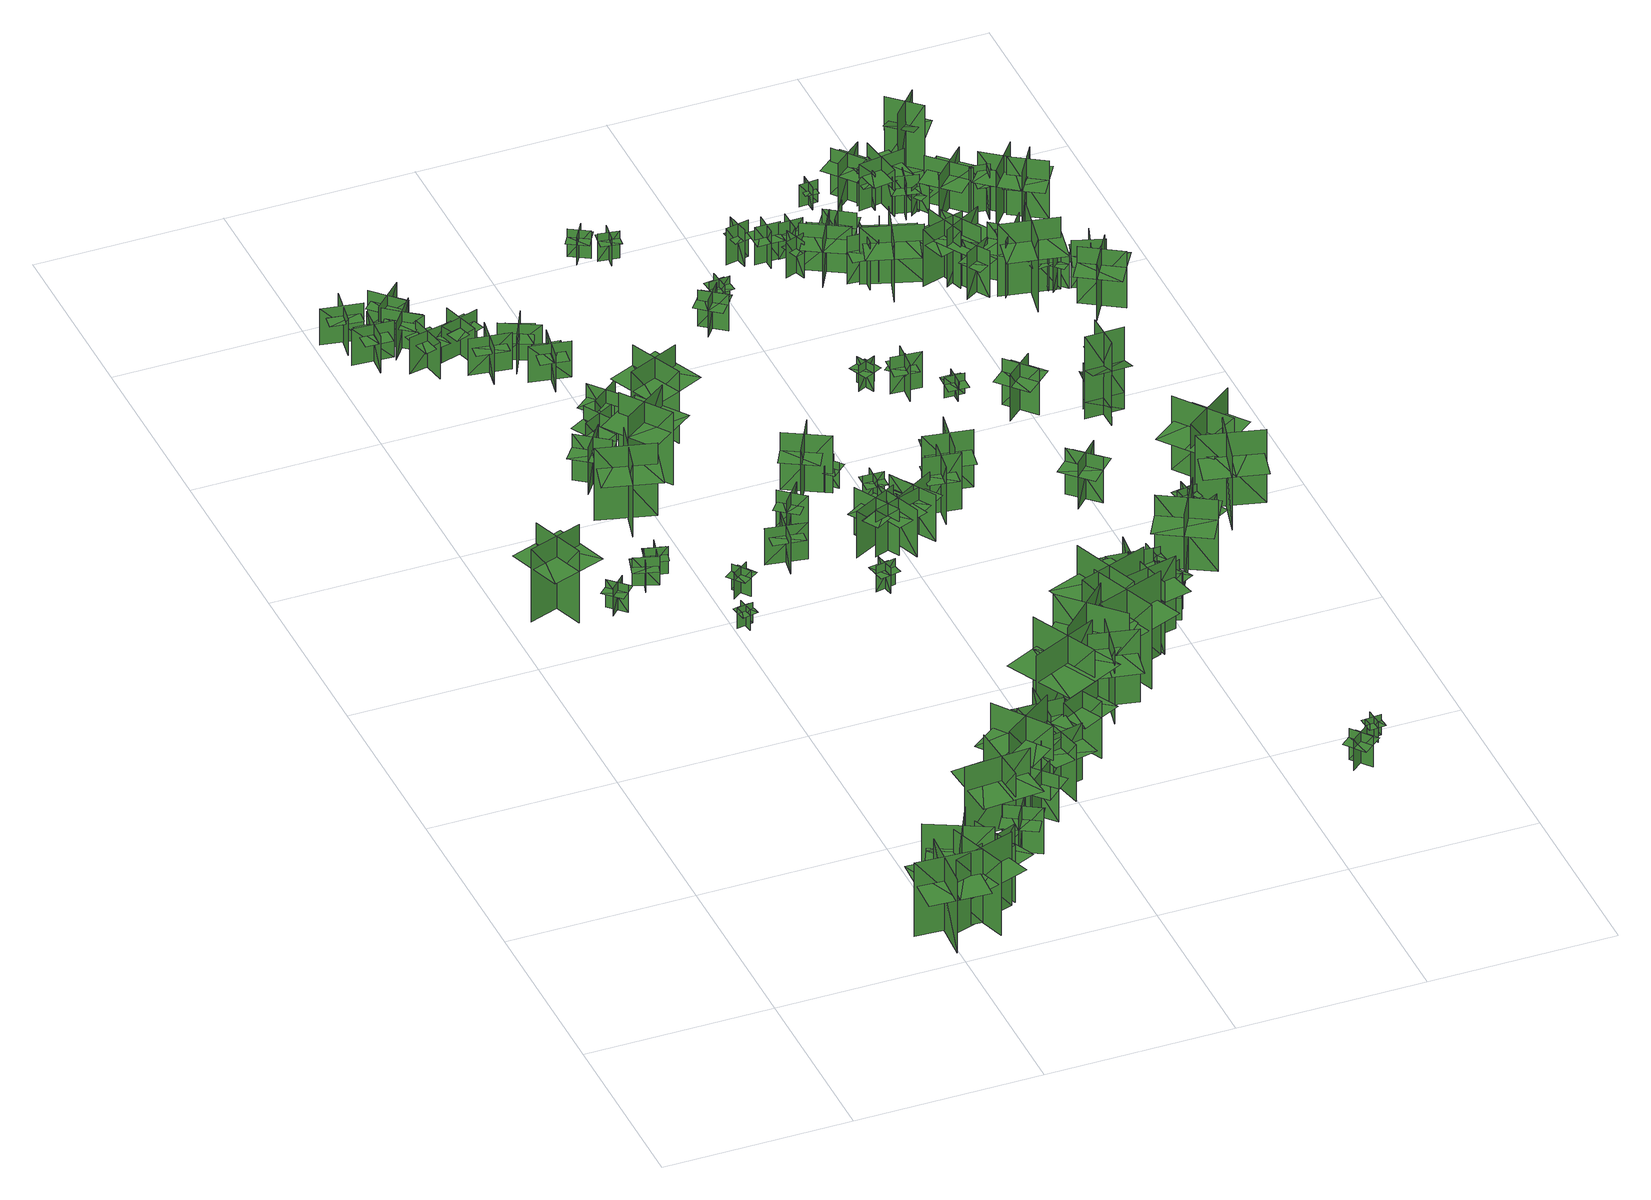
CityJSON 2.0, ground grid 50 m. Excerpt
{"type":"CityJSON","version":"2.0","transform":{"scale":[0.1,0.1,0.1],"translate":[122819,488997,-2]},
"CityObjects":{
"tree1":{"type":"SolitaryVegetationObject","geometry":[{"type":"MultiSurface","lod":"1","boundaries":[[[0,1,2]],[[0,2,3]],[[4,5,6]],[[4,6,7]],[[8,9,10]],[[8,10,11]],[[8,11,12]],[[8,12,13]]]}]},
"tree2":{"type":"SolitaryVegetationObject","geometry":[{"type":"MultiSurface","lod":"1","boundaries":[[[14,15,16]],[[14,16,17]],[[18,19,20]],[[18,20,21]],[[22,23,24]],[[22,24,25]],[[22,25,26]],[[22,26,27]]]}]},
"tree3":{"type":"SolitaryVegetationObject","geometry":[{"type":"MultiSurface","lod":"1","boundaries":[[[28,29,30]],[[28,30,31]],[[32,33,34]],[[32,34,35]],[[36,37,38]],[[36,38,39]],[[36,39,40]],[[36,40,41]]]}]},
"tree4":{"type":"SolitaryVegetationObject","geometry":[{"type":"MultiSurface","lod":"1","boundaries":[[[42,43,44]],[[42,44,45]],[[46,47,48]],[[46,48,49]],[[50,51,52]],[[50,52,53]],[[50,53,54]],[[50,54,55]]]}]},
"tree5":{"type":"SolitaryVegetationObject","geometry":[{"type":"MultiSurface","lod":"1","boundaries":[[[56,57,58]],[[56,58,59]],[[60,61,62]],[[60,62,63]],[[64,65,66]],[[64,66,67]],[[64,67,68]],[[64,68,69]]]}]},
"tree6":{"type":"SolitaryVegetationObject","geometry":[{"type":"MultiSurface","lod":"1","boundaries":[[[70,71,72]],[[70,72,73]],[[74,75,76]],[[74,76,77]],[[78,79,80]],[[78,80,81]],[[78,81,82]],[[78,82,83]]]}]},
"tree7":{"type":"SolitaryVegetationObject","geometry":[{"type":"MultiSurface","lod":"1","boundaries":[[[84,85,86]],[[84,86,87]],[[88,89,90]],[[88,90,91]],[[92,93,94]],[[92,94,95]],[[92,95,96]],[[92,96,97]]]}]},
"tree8":{"type":"SolitaryVegetationObject","geometry":[{"type":"MultiSurface","lod":"1","boundaries":[[[98,99,100]],[[98,100,101]],[[102,103,104]],[[102,104,105]],[[106,107,108]],[[106,108,109]],[[106,109,110]],[[106,110,111]]]}]},
"tree9":{"type":"SolitaryVegetationObject","geometry":[{"type":"MultiSurface","lod":"1","boundaries":[[[112,113,114]],[[112,114,115]],[[116,117,118]],[[116,118,119]],[[120,121,122]],[[120,122,123]],[[120,123,124]],[[120,124,125]]]}]},
"tree10":{"type":"SolitaryVegetationObject","geometry":[{"type":"MultiSurface","lod":"1","boundaries":[[[126,127,128]],[[126,128,129]],[[130,131,132]],[[130,132,133]],[[134,135,136]],[[134,136,137]],[[134,137,138]],[[134,138,139]]]}]},
"tree11":{"type":"SolitaryVegetationObject","geometry":[{"type":"MultiSurface","lod":"1","boundaries":[[[140,141,142]],[[140,142,143]],[[144,145,146]],[[144,146,147]],[[148,149,150]],[[148,150,151]],[[148,151,152]],[[148,152,153]]]}]},
"tree12":{"type":"SolitaryVegetationObject","geometry":[{"type":"MultiSurface","lod":"1","boundaries":[[[154,155,156]],[[154,156,157]],[[158,159,160]],[[158,160,161]],[[162,163,164]],[[162,164,165]],[[162,165,166]],[[162,166,167]]]}]},
"tree13":{"type":"SolitaryVegetationObject","geometry":[{"type":"MultiSurface","lod":"1","boundaries":[[[168,169,170]],[[168,170,171]],[[172,173,174]],[[172,174,175]],[[176,177,178]],[[176,178,179]],[[176,179,180]],[[176,180,181]]]}]},
"tree14":{"type":"SolitaryVegetationObject","geometry":[{"type":"MultiSurface","lod":"1","boundaries":[[[182,183,184]],[[182,184,185]],[[186,187,188]],[[186,188,189]],[[190,191,192]],[[190,192,193]],[[190,193,194]],[[190,194,195]]]}]},
"tree15":{"type":"SolitaryVegetationObject","geometry":[{"type":"MultiSurface","lod":"1","boundaries":[[[196,197,198]],[[196,198,199]],[[200,201,202]],[[200,202,203]],[[204,205,206]],[[204,206,207]],[[204,207,208]],[[204,208,209]]]}]},
"tree16":{"type":"SolitaryVegetationObject","geometry":[{"type":"MultiSurface","lod":"1","boundaries":[[[210,211,212]],[[210,212,213]],[[214,215,216]],[[214,216,217]],[[218,219,220]],[[218,220,221]],[[218,221,222]],[[218,222,223]]]}]},
"tree17":{"type":"SolitaryVegetationObject","geometry":[{"type":"MultiSurface","lod":"1","boundaries":[[[224,225,226]],[[224,226,227]],[[228,229,230]],[[228,230,231]],[[232,233,234]],[[232,234,235]],[[232,235,236]],[[232,236,237]]]}]},
"tree18":{"type":"SolitaryVegetationObject","geometry":[{"type":"MultiSurface","lod":"1","boundaries":[[[238,239,240]],[[238,240,241]],[[242,243,244]],[[242,244,245]],[[246,247,248]],[[246,248,249]],[[246,249,250]],[[246,250,251]]]}]},
"tree19":{"type":"SolitaryVegetationObject","geometry":[{"type":"MultiSurface","lod":"1","boundaries":[[[252,253,254]],[[252,254,255]],[[256,257,258]],[[256,258,259]],[[260,261,262]],[[260,262,263]],[[260,263,264]],[[260,264,265]]]}]},
"tree20":{"type":"SolitaryVegetationObject","geometry":[{"type":"MultiSurface","lod":"1","boundaries":[[[266,267,268]],[[266,268,269]],[[270,271,272]],[[270,272,273]],[[274,275,276]],[[274,276,277]],[[274,277,278]],[[274,278,279]]]}]},
"tree21":{"type":"SolitaryVegetationObject","geometry":[{"type":"MultiSurface","lod":"1","boundaries":[[[280,281,282]],[[280,282,283]],[[284,285,286]],[[284,286,287]],[[288,289,290]],[[288,290,291]],[[288,291,292]],[[288,292,293]]]}]},
"tree22":{"type":"SolitaryVegetationObject","geometry":[{"type":"MultiSurface","lod":"1","boundaries":[[[294,295,296]],[[294,296,297]],[[298,299,300]],[[298,300,301]],[[302,303,304]],[[302,304,305]],[[302,305,306]],[[302,306,307]]]}]},
"tree23":{"type":"SolitaryVegetationObject","geometry":[{"type":"MultiSurface","lod":"1","boundaries":[[[308,309,310]],[[308,310,311]],[[312,313,314]],[[312,314,315]],[[316,317,318]],[[316,318,319]],[[316,319,320]],[[316,320,321]]]}]},
"tree24":{"type":"SolitaryVegetationObject","geometry":[{"type":"MultiSurface","lod":"1","boundaries":[[[322,323,324]],[[322,324,325]],[[326,327,328]],[[326,328,329]],[[330,331,332]],[[330,332,333]],[[330,333,334]],[[330,334,335]]]}]},
"tree25":{"type":"SolitaryVegetationObject","geometry":[{"type":"MultiSurface","lod":"1","boundaries":[[[336,337,338]],[[336,338,339]],[[340,341,342]],[[340,342,343]],[[344,345,346]],[[344,346,347]],[[344,347,348]],[[344,348,349]]]}]},
"tree26":{"type":"SolitaryVegetationObject","geometry":[{"type":"MultiSurface","lod":"1","boundaries":[[[350,351,352]],[[350,352,353]],[[354,355,356]],[[354,356,357]],[[358,359,360]],[[358,360,361]],[[358,361,362]],[[358,362,363]]]}]},
"tree27":{"type":"SolitaryVegetationObject","geometry":[{"type":"MultiSurface","lod":"1","boundaries":[[[364,365,366]],[[364,366,367]],[[368,369,370]],[[368,370,371]],[[372,373,374]],[[372,374,375]],[[372,375,376]],[[372,376,377]]]}]},
"tree28":{"type":"SolitaryVegetationObject","geometry":[{"type":"MultiSurface","lod":"1","boundaries":[[[378,379,380]],[[378,380,381]],[[382,383,384]],[[382,384,385]],[[386,387,388]],[[386,388,389]],[[386,389,390]],[[386,390,391]]]}]},
"tree29":{"type":"SolitaryVegetationObject","geometry":[{"type":"MultiSurface","lod":"1","boundaries":[[[392,393,394]],[[392,394,395]],[[396,397,398]],[[396,398,399]],[[400,401,402]],[[400,402,403]],[[400,403,404]],[[400,404,405]]]}]},
"tree30":{"type":"SolitaryVegetationObject","geometry":[{"type":"MultiSurface","lod":"1","boundaries":[[[406,407,408]],[[406,408,409]],[[410,411,412]],[[410,412,413]],[[414,415,416]],[[414,416,417]],[[414,417,418]],[[414,418,419]]]}]},
"tree31":{"type":"SolitaryVegetationObject","geometry":[{"type":"MultiSurface","lod":"1","boundaries":[[[420,421,422]],[[420,422,423]],[[424,425,426]],[[424,426,427]],[[428,429,430]],[[428,430,431]],[[428,431,432]],[[428,432,433]]]}]},
"tree32":{"type":"SolitaryVegetationObject","geometry":[{"type":"MultiSurface","lod":"1","boundaries":[[[434,435,436]],[[434,436,437]],[[438,439,440]],[[438,440,441]],[[442,443,444]],[[442,444,445]],[[442,445,446]],[[442,446,447]]]}]},
"tree33":{"type":"SolitaryVegetationObject","geometry":[{"type":"MultiSurface","lod":"1","boundaries":[[[448,449,450]],[[448,450,451]],[[452,453,454]],[[452,454,455]],[[456,457,458]],[[456,458,459]],[[456,459,460]],[[456,460,461]]]}]},
"tree34":{"type":"SolitaryVegetationObject","geometry":[{"type":"MultiSurface","lod":"1","boundaries":[[[462,463,464]],[[462,464,465]],[[466,467,468]],[[466,468,469]],[[470,471,472]],[[470,472,473]],[[470,473,474]],[[470,474,475]]]}]},
"tree35":{"type":"SolitaryVegetationObject","geometry":[{"type":"MultiSurface","lod":"1","boundaries":[[[476,477,478]],[[476,478,479]],[[480,481,482]],[[480,482,483]],[[484,485,486]],[[484,486,487]],[[484,487,488]],[[484,488,489]]]}]},
"tree36":{"type":"SolitaryVegetationObject","geometry":[{"type":"MultiSurface","lod":"1","boundaries":[[[490,491,492]],[[490,492,493]],[[494,495,496]],[[494,496,497]],[[498,499,500]],[[498,500,501]],[[498,501,502]],[[498,502,503]]]}]},
"tree37":{"type":"SolitaryVegetationObject","geometry":[{"type":"MultiSurface","lod":"1","boundaries":[[[504,505,506]],[[504,506,507]],[[508,509,510]],[[508,510,511]],[[512,513,514]],[[512,514,515]],[[512,515,516]],[[512,516,517]]]}]},
"tree38":{"type":"SolitaryVegetationObject","geometry":[{"type":"MultiSurface","lod":"1","boundaries":[[[518,519,520]],[[518,520,521]],[[522,523,524]],[[522,524,525]],[[526,527,528]],[[526,528,529]],[[526,529,530]],[[526,530,531]]]}]},
"tree39":{"type":"SolitaryVegetationObject","geometry":[{"type":"MultiSurface","lod":"1","boundaries":[[[532,533,534]],[[532,534,535]],[[536,537,538]],[[536,538,539]],[[540,541,542]],[[540,542,543]],[[540,543,544]],[[540,544,545]]]}]},
"tree40":{"type":"SolitaryVegetationObject","geometry":[{"type":"MultiSurface","lod":"1","boundaries":[[[546,547,548]],[[546,548,549]],[[550,551,552]],[[550,552,553]],[[554,555,556]],[[554,556,557]],[[554,557,558]],[[554,558,559]]]}]},
"tree41":{"type":"SolitaryVegetationObject","geometry":[{"type":"MultiSurface","lod":"1","boundaries":[[[560,561,562]],[[560,562,563]],[[564,565,566]],[[564,566,567]],[[568,569,570]],[[568,570,571]],[[568,571,572]],[[568,572,573]]]}]},
"tree42":{"type":"SolitaryVegetationObject","geometry":[{"type":"MultiSurface","lod":"1","boundaries":[[[574,575,576]],[[574,576,577]],[[578,579,580]],[[578,580,581]],[[582,583,584]],[[582,584,585]],[[582,585,586]],[[582,586,587]]]}]},
"tree43":{"type":"SolitaryVegetationObject","geometry":[{"type":"MultiSurface","lod":"1","boundaries":[[[588,589,590]],[[588,590,591]],[[592,593,594]],[[592,594,595]],[[596,597,598]],[[596,598,599]],[[596,599,600]],[[596,600,601]]]}]},
"tree44":{"type":"SolitaryVegetationObject","geometry":[{"type":"MultiSurface","lod":"1","boundaries":[[[602,603,604]],[[602,604,605]],[[606,607,608]],[[606,608,609]],[[610,611,612]],[[610,612,613]],[[610,613,614]],[[610,614,615]]]}]},
"tree45":{"type":"SolitaryVegetationObject","geometry":[{"type":"MultiSurface","lod":"1","boundaries":[[[616,617,618]],[[616,618,619]],[[620,621,622]],[[620,622,623]],[[624,625,626]],[[624,626,627]],[[624,627,628]],[[624,628,629]]]}]},
"tree46":{"type":"SolitaryVegetationObject","geometry":[{"type":"MultiSurface","lod":"1","boundaries":[[[630,631,632]],[[630,632,633]],[[634,635,636]],[[634,636,637]],[[638,639,640]],[[638,640,641]],[[638,641,642]],[[638,642,643]]]}]},
"tree47":{"type":"SolitaryVegetationObject","geometry":[{"type":"MultiSurface","lod":"1","boundaries":[[[644,645,646]],[[644,646,647]],[[648,649,650]],[[648,650,651]],[[652,653,654]],[[652,654,655]],[[652,655,656]],[[652,656,657]]]}]},
"tree48":{"type":"SolitaryVegetationObject","geometry":[{"type":"MultiSurface","lod":"1","boundaries":[[[658,659,660]],[[658,660,661]],[[662,663,664]],[[662,664,665]],[[666,667,668]],[[666,668,669]],[[666,669,670]],[[666,670,671]]]}]},
"tree49":{"type":"SolitaryVegetationObject","geometry":[{"type":"MultiSurface","lod":"1","boundaries":[[[672,673,674]],[[672,674,675]],[[676,677,678]],[[676,678,679]],[[680,681,682]],[[680,682,683]],[[680,683,684]],[[680,684,685]]]}]},
"tree50":{"type":"SolitaryVegetationObject","geometry":[{"type":"MultiSurface","lod":"1","boundaries":[[[686,687,688]],[[686,688,689]],[[690,691,692]],[[690,692,693]],[[694,695,696]],[[694,696,697]],[[694,697,698]],[[694,698,699]]]}]},
"tree51":{"type":"SolitaryVegetationObject","geometry":[{"type":"MultiSurface","lod":"1","boundaries":[[[700,701,702]],[[700,702,703]],[[704,705,706]],[[704,706,707]],[[708,709,710]],[[708,710,711]],[[708,711,712]],[[708,712,713]]]}]},
"tree52":{"type":"SolitaryVegetationObject","geometry":[{"type":"MultiSurface","lod":"1","boundaries":[[[714,715,716]],[[714,716,717]],[[718,719,720]],[[718,720,721]],[[722,723,724]],[[722,724,725]],[[722,725,726]],[[722,726,727]]]}]},
"tree53":{"type":"SolitaryVegetationObject","geometry":[{"type":"MultiSurface","lod":"1","boundaries":[[[728,729,730]],[[728,730,731]],[[732,733,734]],[[732,734,735]],[[736,737,738]],[[736,738,739]],[[736,737,740]],[[736,740,741]]]}]},
"tree54":{"type":"SolitaryVegetationObject","geometry":[{"type":"MultiSurface","lod":"1","boundaries":[[[742,743,744]],[[742,744,745]],[[746,747,748]],[[746,748,749]],[[750,751,752]],[[750,752,753]],[[750,753,754]],[[750,754,755]]]}]},
"tree55":{"type":"SolitaryVegetationObject","geometry":[{"type":"MultiSurface","lod":"1","boundaries":[[[756,757,758]],[[756,758,759]],[[760,761,762]],[[760,762,763]],[[764,765,766]],[[764,766,767]],[[764,767,768]],[[764,768,769]]]}]},
"tree56":{"type":"SolitaryVegetationObject","geometry":[{"type":"MultiSurface","lod":"1","boundaries":[[[770,771,772]],[[770,772,773]],[[774,775,776]],[[774,776,777]],[[778,779,780]],[[778,780,781]],[[778,781,782]],[[778,782,783]]]}]},
"tree57":{"type":"SolitaryVegetationObject","geometry":[{"type":"MultiSurface","lod":"1","boundaries":[[[784,785,786]],[[784,786,787]],[[788,789,790]],[[788,790,791]],[[792,793,794]],[[792,794,795]],[[792,795,796]],[[792,796,797]]]}]},
"tree58":{"type":"SolitaryVegetationObject","geometry":[{"type":"MultiSurface","lod":"1","boundaries":[[[798,799,800]],[[798,800,801]],[[802,803,804]],[[802,804,805]],[[806,807,808]],[[806,808,809]],[[806,809,810]],[[806,810,811]]]}]},
"tree59":{"type":"SolitaryVegetationObject","geometry":[{"type":"MultiSurface","lod":"1","boundaries":[[[812,813,814]],[[812,814,815]],[[816,817,818]],[[816,818,819]],[[820,821,822]],[[820,822,823]],[[820,823,824]],[[820,824,825]]]}]},
"tree60":{"type":"SolitaryVegetationObject","geometry":[{"type":"MultiSurface","lod":"1","boundaries":[[[826,827,828]],[[826,828,829]],[[830,831,832]],[[830,832,833]],[[834,835,836]],[[834,836,837]],[[834,837,838]],[[834,838,839]]]}]},
"tree61":{"type":"SolitaryVegetationObject","geometry":[{"type":"MultiSurface","lod":"1","boundaries":[[[840,841,842]],[[840,842,843]],[[844,845,846]],[[844,846,847]],[[848,849,850]],[[848,850,851]],[[848,851,852]],[[848,852,853]]]}]},
"tree62":{"type":"SolitaryVegetationObject","geometry":[{"type":"MultiSurface","lod":"1","boundaries":[[[854,855,856]],[[854,856,857]],[[858,859,860]],[[858,860,861]],[[862,863,864]],[[862,864,865]],[[862,865,866]],[[862,866,867]]]}]},
"tree63":{"type":"SolitaryVegetationObject","geometry":[{"type":"MultiSurface","lod":"1","boundaries":[[[868,869,870]],[[868,870,871]],[[872,873,874]],[[872,874,875]],[[876,877,878]],[[876,878,879]],[[876,879,880]],[[876,880,881]]]}]},
"tree64":{"type":"SolitaryVegetationObject","geometry":[{"type":"MultiSurface","lod":"1","boundaries":[[[882,883,884]],[[882,884,885]],[[886,887,888]],[[886,888,889]],[[890,891,892]],[[890,892,893]],[[890,893,894]],[[890,894,895]]]}]},
"tree65":{"type":"SolitaryVegetationObject","geometry":[{"type":"MultiSurface","lod":"1","boundaries":[[[896,897,898]],[[896,898,899]],[[900,901,902]],[[900,902,903]],[[904,905,906]],[[904,906,907]],[[904,907,908]],[[904,908,909]]]}]},
"tree66":{"type":"SolitaryVegetationObject","geometry":[{"type":"MultiSurface","lod":"1","boundaries":[[[910,911,912]],[[910,912,913]],[[914,915,916]],[[914,916,917]],[[918,919,920]],[[918,920,921]],[[918,922,923]],[[918,923,919]]]}]},
"tree67":{"type":"SolitaryVegetationObject","geometry":[{"type":"MultiSurface","lod":"1","boundaries":[[[924,925,926]],[[924,926,927]],[[928,929,930]],[[928,930,931]],[[932,933,934]],[[932,934,935]],[[932,935,936]],[[932,936,937]]]}]},
"tree68":{"type":"SolitaryVegetationObject","geometry":[{"type":"MultiSurface","lod":"1","boundaries":[[[938,939,940]],[[938,940,941]],[[942,943,944]],[[942,944,945]],[[946,947,948]],[[946,948,949]],[[946,949,950]],[[946,950,951]]]}]},
"tree69":{"type":"SolitaryVegetationObject","geometry":[{"type":"MultiSurface","lod":"1","boundaries":[[[952,953,954]],[[952,954,955]],[[956,957,958]],[[956,958,959]],[[960,961,962]],[[960,962,963]],[[960,963,964]],[[960,964,965]]]}]},
"tree70":{"type":"SolitaryVegetationObject","geometry":[{"type":"MultiSurface","lod":"1","boundaries":[[[966,967,968]],[[966,968,969]],[[970,971,972]],[[970,972,973]],[[974,975,976]],[[974,976,977]],[[974,977,978]],[[974,978,979]]]}]},
"tree71":{"type":"SolitaryVegetationObject","geometry":[{"type":"MultiSurface","lod":"1","boundaries":[[[980,981,982]],[[980,982,983]],[[984,985,986]],[[984,986,987]],[[988,989,990]],[[988,990,991]],[[988,991,992]],[[988,992,993]]]}]},
"tree72":{"type":"SolitaryVegetationObject","geometry":[{"type":"MultiSurface","lod":"1","boundaries":[[[994,995,996]],[[994,996,997]],[[998,999,1000]],[[998,1000,1001]],[[1002,1003,1004]],[[1002,1004,1005]],[[1002,1005,1006]],[[1002,1006,1007]]]}]},
"tree73":{"type":"SolitaryVegetationObject","geometry":[{"type":"MultiSurface","lod":"1","boundaries":[[[1008,1009,1010]],[[1008,1010,1011]],[[1012,1013,1014]],[[1012,1014,1015]],[[1016,1017,1018]],[[1016,1018,1019]],[[1016,1019,1020]],[[1016,1020,1021]]]}]},
"tree74":{"type":"SolitaryVegetationObject","geometry":[{"type":"MultiSurface","lod":"1","boundaries":[[[1022,1023,1024]],[[1022,1024,1025]],[[1026,1027,1028]],[[1026,1028,1029]],[[1030,1031,1032]],[[1030,1032,1033]],[[1030,1034,1035]],[[1030,1035,1031]]]}]},
"tree75":{"type":"SolitaryVegetationObject","geometry":[{"type":"MultiSurface","lod":"1","boundaries":[[[1036,1037,1038]],[[1036,1038,1039]],[[1040,1041,1042]],[[1040,1042,1043]],[[1044,1045,1046]],[[1044,1046,1047]],[[1044,1047,1048]],[[1044,1048,1049]]]}]},
"tree76":{"type":"SolitaryVegetationObject","geometry":[{"type":"MultiSurface","lod":"1","boundaries":[[[1050,1051,1052]],[[1050,1052,1053]],[[1054,1055,1056]],[[1054,1056,1057]],[[1058,1059,1060]],[[1058,1060,1061]],[[1058,1061,1062]],[[1058,1062,1063]]]}]},
"tree77":{"type":"SolitaryVegetationObject","geometry":[{"type":"MultiSurface","lod":"1","boundaries":[[[1064,1065,1066]],[[1064,1066,1067]],[[1068,1069,1070]],[[1068,1070,1071]],[[1072,1073,1074]],[[1072,1074,1075]],[[1072,1076,1077]],[[1072,1077,1073]]]}]},
"tree78":{"type":"SolitaryVegetationObject","geometry":[{"type":"MultiSurface","lod":"1","boundaries":[[[1078,1079,1080]],[[1078,1080,1081]],[[1082,1083,1084]],[[1082,1084,1085]],[[1086,1087,1088]],[[1086,1088,1089]],[[1086,1089,1090]],[[1086,1090,1091]]]}]},
"tree79":{"type":"SolitaryVegetationObject","geometry":[{"type":"MultiSurface","lod":"1","boundaries":[[[1092,1093,1094]],[[1092,1094,1095]],[[1096,1097,1098]],[[1096,1098,1099]],[[1100,1101,1102]],[[1100,1102,1103]],[[1100,1103,1104]],[[1100,1104,1105]]]}]},
"tree80":{"type":"SolitaryVegetationObject","geometry":[{"type":"MultiSurface","lod":"1","boundaries":[[[1106,1107,1108]],[[1106,1108,1109]],[[1110,1111,1112]],[[1110,1112,1113]],[[1114,1115,1116]],[[1114,1116,1117]],[[1114,1117,1118]],[[1114,1118,1119]]]}]},
"tree81":{"type":"SolitaryVegetationObject","geometry":[{"type":"MultiSurface","lod":"1","boundaries":[[[1120,1121,1122]],[[1120,1122,1123]],[[1124,1125,1126]],[[1124,1126,1127]],[[1128,1129,1125]],[[1128,1125,1124]],[[1130,1131,1121]],[[1130,1121,1120]],[[1132,1133,1134]],[[1132,1134,1135]],[[1136,1137,1138]],[[1136,1138,1139]]]}]},
"tree82":{"type":"SolitaryVegetationObject","geometry":[{"type":"MultiSurface","lod":"1","boundaries":[[[1140,1141,1142]],[[1140,1142,1143]],[[1144,1145,1146]],[[1144,1146,1147]],[[1148,1149,1145]],[[1148,1145,1144]],[[1150,1151,1141]],[[1150,1141,1140]],[[1152,1153,1154]],[[1152,1154,1155]],[[1156,1157,1158]],[[1156,1158,1159]]]}]},
"tree83":{"type":"SolitaryVegetationObject","geometry":[{"type":"MultiSurface","lod":"1","boundaries":[[[1160,1161,1162]],[[1160,1162,1163]],[[1164,1165,1166]],[[1164,1166,1167]],[[1168,1169,1170]],[[1168,1170,1171]],[[1168,1171,1172]],[[1168,1172,1173]]]}]},
"tree84":{"type":"SolitaryVegetationObject","geometry":[{"type":"MultiSurface","lod":"1","boundaries":[[[1174,1175,1176]],[[1174,1176,1177]],[[1178,1179,1180]],[[1178,1180,1181]],[[1182,1183,1184]],[[1182,1184,1185]],[[1182,1185,1186]],[[1182,1186,1187]]]}]},
"tree85":{"type":"SolitaryVegetationObject","geometry":[{"type":"MultiSurface","lod":"1","boundaries":[[[1188,1189,1190]],[[1188,1190,1191]],[[1192,1193,1194]],[[1192,1194,1195]],[[1196,1197,1198]],[[1196,1198,1199]],[[1196,1199,1200]],[[1196,1200,1201]]]}]},
"tree86":{"type":"SolitaryVegetationObject","geometry":[{"type":"MultiSurface","lod":"1","boundaries":[[[1202,1203,1204]],[[1202,1204,1205]],[[1206,1207,1208]],[[1206,1208,1209]],[[1210,1211,1212]],[[1210,1212,1213]],[[1210,1213,1214]],[[1210,1214,1215]]]}]},
"tree87":{"type":"SolitaryVegetationObject","geometry":[{"type":"MultiSurface","lod":"1","boundaries":[[[1216,1217,1218]],[[1216,1218,1219]],[[1220,1221,1222]],[[1220,1222,1223]],[[1224,1225,1226]],[[1224,1226,1227]],[[1224,1227,1228]],[[1224,1228,1229]]]}]},
"tree88":{"type":"SolitaryVegetationObject","geometry":[{"type":"MultiSurface","lod":"1","boundaries":[[[1230,1231,1232]],[[1230,1232,1233]],[[1234,1235,1236]],[[1234,1236,1237]],[[1238,1239,1240]],[[1238,1240,1241]],[[1238,1241,1242]],[[1238,1242,1243]]]}]},
"tree89":{"type":"SolitaryVegetationObject","geometry":[{"type":"MultiSurface","lod":"1","boundaries":[[[1244,1245,1246]],[[1244,1246,1247]],[[1248,1249,1250]],[[1248,1250,1251]],[[1252,1253,1254]],[[1252,1254,1255]],[[1252,1256,1257]],[[1252,1257,1253]]]}]},
"tree90":{"type":"SolitaryVegetationObject","geometry":[{"type":"MultiSurface","lod":"1","boundaries":[[[1258,1259,1260]],[[1258,1260,1261]],[[1262,1263,1264]],[[1262,1264,1265]],[[1266,1267,1268]],[[1266,1268,1269]],[[1266,1269,1270]],[[1266,1270,1271]]]}]},
"tree91":{"type":"SolitaryVegetationObject","geometry":[{"type":"MultiSurface","lod":"1","boundaries":[[[1272,1273,1274]],[[1272,1274,1275]],[[1276,1277,1278]],[[1276,1278,1279]],[[1280,1281,1282]],[[1280,1282,1283]],[[1280,1284,1285]],[[1280,1285,1281]]]}]},
"tree92":{"type":"SolitaryVegetationObject","geometry":[{"type":"MultiSurface","lod":"1","boundaries":[[[1286,1287,1288]],[[1286,1288,1289]],[[1290,1291,1292]],[[1290,1292,1293]],[[1294,1295,1296]],[[1294,1296,1297]],[[1294,1297,1298]],[[1294,1298,1299]]]}]},
"tree93":{"type":"SolitaryVegetationObject","geometry":[{"type":"MultiSurface","lod":"1","boundaries":[[[1300,1301,1302]],[[1300,1302,1303]],[[1304,1305,1306]],[[1304,1306,1307]],[[1308,1309,1310]],[[1308,1310,1311]],[[1308,1311,1312]],[[1308,1312,1313]]]}]},
"tree94":{"type":"SolitaryVegetationObject","geometry":[{"type":"MultiSurface","lod":"1","boundaries":[[[1314,1315,1316]],[[1314,1316,1317]],[[1318,1319,1320]],[[1318,1320,1321]],[[1322,1323,1324]],[[1322,1324,1325]],[[1322,1325,1326]],[[1322,1326,1327]]]}]},
"tree95":{"type":"SolitaryVegetationObject","geometry":[{"type":"MultiSurface","lod":"1","boundaries":[[[1328,1329,1330]],[[1328,1330,1331]],[[1332,1333,1334]],[[1332,1334,1335]],[[1336,1337,1338]],[[1336,1338,1339]],[[1336,1339,1340]],[[1336,1340,1341]]]}]},
"tree96":{"type":"SolitaryVegetationObject","geometry":[{"type":"MultiSurface","lod":"1","boundaries":[[[1342,1343,1344]],[[1342,1344,1345]],[[1346,1347,1348]],[[1346,1348,1349]],[[1350,1351,1352]],[[1350,1352,1353]],[[1350,1353,1354]],[[1350,1354,1355]]]}]},
"tree97":{"type":"SolitaryVegetationObject","geometry":[{"type":"MultiSurface","lod":"1","boundaries":[[[1356,1357,1358]],[[1356,1358,1359]],[[1360,1361,1362]],[[1360,1362,1363]],[[1364,1365,1361]],[[1364,1361,1360]],[[1366,1367,1357]],[[1366,1357,1356]],[[1368,1369,1370]],[[1368,1370,1371]],[[1372,1373,1374]],[[1372,1374,1375]]]}]},
"tree98":{"type":"SolitaryVegetationObject","geometry":[{"type":"MultiSurface","lod":"1","boundaries":[[[1376,1377,1378]],[[1376,1378,1379]],[[1380,1381,1382]],[[1380,1382,1383]],[[1384,1385,1386]],[[1384,1386,1387]],[[1384,1387,1388]],[[1384,1388,1389]]]}]},
"tree99":{"type":"SolitaryVegetationObject","geometry":[{"type":"MultiSurface","lod":"1","boundaries":[[[1390,1391,1392]],[[1390,1392,1393]],[[1394,1395,1396]],[[1394,1396,1397]],[[1398,1399,1400]],[[1398,1400,1401]],[[1398,1401,1402]],[[1398,1402,1403]]]}]},
"tree100":{"type":"SolitaryVegetationObject","geometry":[{"type":"MultiSurface","lod":"1","boundaries":[[[1404,1405,1406]],[[1404,1406,1407]],[[1408,1409,1410]],[[1408,1410,1411]],[[1412,1413,1414]],[[1412,1414,1415]],[[1412,1415,1416]],[[1412,1416,1417]]]}]},
"tree101":{"type":"SolitaryVegetationObject","geometry":[{"type":"MultiSurface","lod":"1","boundaries":[[[1418,1419,1420]],[[1418,1420,1421]],[[1422,1423,1424]],[[1422,1424,1425]],[[1426,1427,1428]],[[1426,1428,1429]],[[1426,1429,1430]],[[1426,1430,1431]]]}]},
"tree102":{"type":"SolitaryVegetationObject","geometry":[{"type":"MultiSurface","lod":"1","boundaries":[[[1432,1433,1434]],[[1432,1434,1435]],[[1436,1437,1438]],[[1436,1438,1439]],[[1440,1441,1442]],[[1440,1442,1443]],[[1440,1444,1445]],[[1440,1445,1441]]]}]},
"tree103":{"type":"SolitaryVegetationObject","geometry":[{"type":"MultiSurface","lod":"1","boundaries":[[[1446,1447,1448]],[[1446,1448,1449]],[[1450,1451,1452]],[[1450,1452,1453]],[[1454,1455,1456]],[[1454,1456,1457]],[[1454,1457,1458]],[[1454,1458,1459]]]}]},
"tree104":{"type":"SolitaryVegetationObject","geometry":[{"type":"MultiSurface","lod":"1","boundaries":[[[1460,1461,1462]],[[1460,1462,1463]],[[1464,1465,1466]],[[1464,1466,1467]],[[1468,1469,1470]],[[1468,1470,1471]],[[1468,1471,1472]],[[1468,1472,1473]]]}]},
"tree105":{"type":"SolitaryVegetationObject","geometry":[{"type":"MultiSurface","lod":"1","boundaries":[[[1474,1475,1476]],[[1474,1476,1477]],[[1478,1479,1480]],[[1478,1480,1481]],[[1482,1483,1484]],[[1482,1484,1485]],[[1482,1486,1487]],[[1482,1487,1483]]]}]}
},
"vertices":[
[481,8,26],[492,183,26],[492,183,246],[481,8,246],[586,100,26],[411,111,26],[411,111,246],[586,100,246],[494,18,175],[575,14,175],[584,190,175],[503,193,175],[421,197,175],[413,22,175],
[678,142,24],[511,87,24],[511,87,243],[678,142,243],[553,206,24],[608,38,24],[608,38,243],[553,206,243],[664,151,172],[637,228,172],[471,170,172],[497,93,172],[524,16,172],[690,74,172],
[193,1711,23],[47,1659,23],[47,1659,239],[193,1711,239],[100,1756,23],[152,1610,23],[152,1610,239],[100,1756,239],[100,1756,178],[27,1730,178],[79,1584,178],[152,1610,178],[225,1636,178],[173,1782,178],
[490,254,25],[648,176,25],[648,176,244],[490,254,244],[535,122,25],[613,279,25],[613,279,244],[535,122,244],[495,238,173],[460,165,173],[619,89,173],[654,163,173],[689,236,173],[529,312,173],
[638,280,22],[692,153,22],[692,153,194],[638,280,194],[596,179,22],[724,232,22],[724,232,194],[596,179,194],[632,269,139],[574,243,139],[630,116,139],[688,142,139],[747,168,139],[691,294,139],
[233,1591,35],[274,1633,35],[274,1633,117],[233,1591,117],[272,1591,35],[230,1633,35],[230,1633,117],[272,1591,117],[272,1591,94],[293,1612,94],[251,1654,94],[230,1633,94],[209,1612,94],[252,1570,94],
[709,332,32],[654,325,32],[654,325,109],[709,332,109],[680,355,32],[687,300,32],[687,300,109],[680,355,109],[680,355,87],[652,351,87],[659,296,87],[687,300,87],[714,303,87],[707,358,87],
[389,1674,29],[325,1694,29],[325,1694,113],[389,1674,113],[364,1721,29],[345,1657,29],[345,1657,113],[364,1721,113],[387,1680,86],[395,1710,86],[331,1728,86],[322,1698,86],[314,1668,86],[378,1650,86],
[743,356,26],[829,305,26],[829,305,164],[743,356,164],[759,292,26],[810,377,26],[810,377,164],[759,292,164],[759,292,125],[802,266,125],[853,352,125],[810,377,125],[767,403,125],[716,317,125],
[765,530,28],[776,355,28],[776,355,248],[765,530,248],[672,425,28],[848,437,28],[848,437,248],[672,425,248],[753,519,177],[672,512,177],[686,337,177],[767,343,177],[849,350,177],[834,525,177],
[367,1721,30],[424,1707,30],[424,1707,112],[367,1721,112],[387,1687,30],[402,1744,30],[402,1744,112],[387,1687,112],[387,1687,89],[416,1680,89],[430,1737,89],[402,1744,89],[373,1752,89],[359,1695,89],
[108,2873,31],[1,2892,31],[1,2892,140],[108,2873,140],[66,2933,31],[66,2933,140],[48,2826,140],[48,2826,31],[99,2875,111],[104,2911,111],[19,2922,111],[15,2886,111],[10,2850,111],[95,2839,111],
[95,2734,28],[103,2843,28],[103,2843,137],[95,2734,137],[150,2783,28],[150,2783,137],[42,2790,137],[42,2790,28],[96,2744,108],[133,2743,108],[135,2828,108],[99,2829,108],[63,2830,108],[60,2745,108],
[536,1441,31],[492,1434,31],[492,1434,93],[536,1441,93],[512,1459,31],[519,1415,31],[519,1415,93],[512,1459,93],[512,1459,76],[490,1455,76],[498,1411,76],[519,1415,76],[541,1419,76],[534,1462,76],
[494,1943,26],[344,1982,26],[344,1982,242],[494,1943,242],[442,2033,26],[404,1883,26],[404,1883,242],[442,2033,242],[442,2033,181],[367,2052,181],[329,1902,181],[404,1883,181],[479,1863,181],[517,2013,181],
[915,418,22],[848,492,22],[848,492,160],[915,418,160],[919,484,22],[845,417,22],[845,417,160],[919,484,160],[919,484,121],[885,521,121],[811,454,121],[845,417,121],[878,381,121],[952,447,121],
[139,2837,32],[224,2770,32],[224,2770,141],[139,2837,141],[148,2765,32],[148,2765,141],[215,2850,141],[215,2850,32],[146,2831,112],[125,2802,112],[194,2752,112],[215,2782,112],[236,2811,112],[167,2861,112],
[198,2763,29],[219,2656,29],[219,2656,138],[198,2763,138],[158,2702,29],[158,2702,138],[264,2723,138],[264,2723,29],[200,2753,109],[164,2745,109],[184,2662,109],[220,2671,109],[255,2679,109],[235,2762,109],
[578,1584,29],[533,1551,29],[533,1551,106],[578,1584,106],[542,1590,29],[574,1545,29],[574,1545,106],[542,1590,106],[542,1590,85],[519,1573,85],[552,1529,85],[574,1545,85],[597,1561,85],[564,1606,85],
[370,2084,28],[429,2164,28],[429,2164,166],[370,2084,166],[436,2093,28],[356,2153,28],[356,2153,166],[436,2093,166],[436,2093,127],[465,2133,127],[385,2193,127],[356,2153,127],[326,2113,127],[406,2053,127],
[139,2923,28],[214,2844,28],[214,2844,136],[139,2923,136],[137,2850,28],[137,2850,136],[216,2925,136],[216,2925,28],[145,2916,107],[120,2890,107],[181,2831,107],[206,2857,107],[231,2883,107],[170,2942,107],
[969,622,29],[826,518,29],[826,518,248],[969,622,248],[830,644,29],[934,501,29],[934,501,248],[830,644,248],[952,625,177],[903,690,177],[763,584,177],[812,519,177],[861,454,177],[1001,560,177],
[490,2229,27],[403,2181,27],[403,2181,166],[490,2229,166],[426,2248,27],[475,2161,27],[475,2161,166],[426,2248,166],[426,2248,127],[383,2223,127],[431,2136,127],[475,2161,127],[518,2185,127],[470,2272,127],
[350,2743,32],[245,2712,32],[245,2712,141],[350,2743,141],[285,2777,32],[285,2777,141],[316,2673,141],[316,2673,32],[341,2740,112],[329,2775,112],[248,2747,112],[260,2713,112],[272,2678,112],[352,2706,112],
[285,2639,33],[393,2622,33],[393,2622,142],[285,2639,142],[328,2580,33],[328,2580,142],[346,2687,142],[346,2687,33],[294,2637,113],[290,2601,113],[375,2591,113],[379,2627,113],[383,2663,113],[299,2673,113],
[958,597,23],[985,478,23],[985,478,192],[958,597,192],[914,528,23],[1033,556,23],[1033,556,192],[914,528,192],[914,528,145],[928,469,145],[1047,496,145],[1033,556,145],[1019,615,145],[901,588,145],
[485,2169,28],[575,2042,28],[575,2042,244],[485,2169,244],[467,2067,28],[594,2157,28],[594,2157,244],[467,2067,244],[467,2067,183],[512,2004,183],[639,2093,183],[594,2157,183],[549,2220,183],[423,2130,183],
[969,602,31],[972,724,31],[972,724,200],[969,602,200],[1028,658,31],[906,660,31],[906,660,200],[1028,658,200],[1028,658,153],[1029,718,153],[908,721,153],[906,660,153],[905,599,153],[1027,597,153],
[530,2254,27],[467,2331,27],[467,2331,166],[530,2254,166],[537,2320,27],[460,2257,27],[460,2257,166],[537,2320,166],[537,2320,127],[506,2358,127],[429,2296,127],[460,2257,127],[492,2218,127],[569,2281,127],
[656,1657,26],[763,1640,26],[763,1640,135],[656,1657,135],[699,1598,26],[699,1598,135],[716,1706,135],[716,1706,26],[665,1655,106],[661,1619,106],[746,1610,106],[750,1646,106],[754,1682,106],[669,1691,106],
[445,2699,31],[396,2602,31],[396,2602,140],[445,2699,140],[376,2676,31],[376,2676,140],[473,2627,140],[473,2627,31],[441,2690,111],[408,2705,111],[373,2628,111],[406,2613,111],[439,2598,111],[474,2675,111],
[455,2498,31],[474,2605,31],[474,2605,139],[455,2498,139],[515,2540,31],[515,2540,139],[408,2559,139],[408,2559,31],[457,2507,111],[493,2502,111],[505,2587,111],[469,2591,111],[433,2596,111],[421,2512,111],
[1133,702,22],[1023,648,22],[1023,648,192],[1133,702,192],[1056,729,22],[1110,619,22],[1110,619,192],[1056,729,192],[1056,729,144],[1001,702,144],[1055,592,144],[1110,619,144],[1164,646,144],[1111,755,144],
[741,1790,28],[803,1738,28],[803,1738,137],[741,1790,137],[746,1738,28],[746,1738,137],[798,1801,137],[798,1801,28],[746,1738,102],[772,1717,102],[813,1767,102],[787,1788,102],[761,1810,102],[719,1760,102],
[688,2303,24],[547,2241,24],[547,2241,239],[688,2303,239],[592,2341,24],[655,2199,24],[655,2199,239],[592,2341,239],[592,2341,179],[522,2310,179],[584,2168,179],[655,2199,179],[726,2231,179],[663,2372,179],
[1044,896,25],[1130,714,25],[1130,714,276],[1044,896,276],[990,745,25],[1172,831,25],[1172,831,276],[990,745,276],[1036,878,195],[953,837,195],[1042,657,195],[1125,698,195],[1209,739,195],[1119,919,195],
[861,1449,29],[916,1459,29],[916,1459,106],[861,1449,106],[891,1428,29],[881,1482,29],[881,1482,106],[891,1428,106],[891,1428,84],[919,1433,84],[909,1487,84],[881,1482,84],[854,1477,84],[864,1423,84],
[887,1951,27],[825,1839,27],[825,1839,197],[887,1951,197],[808,1928,27],[808,1928,197],[920,1866,197],[920,1866,27],[808,1928,144],[782,1881,144],[872,1831,144],[898,1878,144],[924,1925,144],[834,1974,144],
[993,1662,28],[871,1595,28],[871,1595,168],[993,1662,168],[903,1688,28],[903,1688,168],[970,1566,168],[970,1566,28],[982,1657,131],[958,1696,131],[865,1639,131],[889,1600,131],[913,1560,131],[1007,1617,131],
[1227,909,23],[1192,736,23],[1192,736,242],[1227,909,242],[1110,832,23],[1283,796,23],[1283,796,242],[1110,832,242],[1213,900,171],[1133,915,171],[1100,742,171],[1180,727,171],[1260,712,171],[1293,885,171],
[1105,824,25],[1249,964,25],[1249,964,275],[1105,824,275],[1265,822,25],[1125,966,25],[1125,966,275],[1265,822,275],[1124,822,195],[1190,757,195],[1332,900,195],[1266,965,195],[1200,1031,195],[1058,888,195],
[1008,1546,27],[960,1678,27],[960,1678,167],[1008,1546,167],[1047,1631,27],[1047,1631,167],[916,1584,167],[916,1584,27],[1004,1558,130],[1047,1575,130],[1006,1676,130],[963,1659,130],[919,1641,130],[961,1540,130],
[939,1874,30],[901,1914,30],[901,1914,107],[939,1874,107],[941,1911,30],[900,1873,30],[900,1873,107],[941,1911,107],[941,1911,85],[922,1931,85],[881,1893,85],[900,1873,85],[919,1852,85],[960,1890,85],
[1074,1587,27],[1001,1706,27],[1001,1706,167],[1074,1587,167],[1096,1679,27],[1096,1679,167],[976,1606,167],[976,1606,27],[1068,1598,130],[1107,1624,130],[1045,1714,130],[1007,1688,130],[968,1662,130],[1029,1572,130],
[999,1828,28],[997,1773,28],[997,1773,105],[999,1828,105],[972,1803,28],[1027,1801,28],[1027,1801,105],[972,1803,105],[972,1803,84],[971,1775,84],[1026,1773,84],[1027,1801,84],[1028,1828,84],[973,1831,84],
[1403,958,22],[1215,887,22],[1215,887,273],[1403,958,273],[1257,1024,22],[1329,836,22],[1329,836,273],[1257,1024,273],[1386,967,192],[1352,1053,192],[1165,979,192],[1199,892,192],[1234,806,192],[1421,881,192],
[1402,1063,23],[1213,993,23],[1213,993,274],[1402,1063,274],[1256,1130,23],[1327,941,23],[1327,941,274],[1256,1130,274],[1385,1072,193],[1351,1159,193],[1164,1085,193],[1198,999,193],[1232,912,193],[1419,986,193],
[731,3010,31],[700,2960,31],[700,2960,113],[731,3010,113],[692,3001,31],[743,2971,31],[743,2971,113],[692,3001,113],[692,3001,90],[677,2976,90],[728,2945,90],[743,2971,90],[758,2996,90],[708,3026,90],
[1138,1740,27],[1124,1642,27],[1124,1642,197],[1138,1740,197],[1085,1701,27],[1085,1701,197],[1183,1686,197],[1183,1686,27],[1089,1700,142],[1083,1659,142],[1162,1647,142],[1168,1688,142],[1174,1729,142],[1095,1741,142],
[784,2977,32],[776,2923,32],[776,2923,114],[784,2977,114],[752,2953,32],[806,2945,32],[806,2945,114],[752,2953,114],[752,2953,93],[749,2927,93],[803,2919,93],[806,2945,93],[810,2971,93],[756,2979,93],
[876,2618,31],[937,2571,31],[937,2571,139],[876,2618,139],[882,2567,31],[929,2628,31],[929,2628,139],[882,2567,139],[882,2567,109],[912,2543,109],[960,2604,109],[929,2628,109],[899,2652,109],[851,2591,109],
[1326,1011,21],[1478,1045,21],[1478,1045,237],[1326,1011,237],[1413,955,21],[1379,1106,21],[1379,1106,237],[1413,955,237],[1413,955,177],[1489,972,177],[1455,1123,177],[1379,1106,177],[1304,1089,177],[1338,938,177],
[1173,1707,27],[1195,1834,27],[1195,1834,199],[1173,1707,199],[1244,1758,27],[1117,1780,27],[1117,1780,199],[1244,1758,199],[1177,1706,141],[1199,1834,141],[1135,1845,141],[1113,1717,141],[1250,1825,141],[1228,1697,141],
[1397,1092,31],[1409,1213,31],[1409,1213,200],[1397,1092,200],[1460,1143,31],[1339,1155,31],[1339,1155,200],[1460,1143,200],[1460,1143,152],[1466,1204,152],[1345,1216,152],[1339,1155,152],[1333,1095,152],[1454,1083,152],
[953,2705,30],[959,2650,30],[959,2650,107],[953,2705,107],[930,2676,30],[985,2682,30],[985,2682,107],[930,2676,107],[930,2676,85],[933,2649,85],[988,2655,85],[985,2682,85],[982,2710,85],[927,2704,85],
[1413,1108,20],[1506,1073,20],[1506,1073,158],[1413,1108,158],[1439,1048,20],[1475,1141,20],[1475,1141,158],[1439,1048,158],[1439,1048,120],[1486,1030,120],[1522,1123,120],[1475,1141,120],[1429,1158,120],[1393,1065,120],
[1717,411,0],[1665,369,0],[1665,369,92],[1717,411,92],[1673,416,0],[1714,364,0],[1714,364,92],[1673,416,92],[1673,416,66],[1647,395,66],[1688,343,66],[1714,364,66],[1740,385,66],[1699,437,66],
[1136,2229,25],[1186,2252,25],[1186,2252,102],[1136,2229,102],[1170,2216,25],[1147,2266,25],[1147,2266,102],[1170,2216,102],[1170,2216,80],[1195,2228,80],[1172,2278,80],[1147,2266,80],[1122,2255,80],[1145,2205,80],
[1539,1171,17],[1471,1134,17],[1471,1134,125],[1539,1171,125],[1489,1186,17],[1526,1118,17],[1526,1118,125],[1489,1186,125],[1489,1186,95],[1455,1167,95],[1492,1099,95],[1526,1118,95],[1560,1137,95],[1523,1205,95],
[1525,1257,33],[1470,1252,33],[1470,1252,110],[1525,1257,110],[1497,1281,33],[1503,1226,33],[1503,1226,110],[1497,1281,110],[1497,1281,88],[1469,1278,88],[1475,1223,88],[1503,1226,88],[1530,1229,88],[1524,1284,88],
[1240,2220,29],[1234,2139,29],[1234,2139,138],[1240,2220,138],[1201,2186,29],[1201,2186,138],[1282,2180,138],[1282,2180,29],[1201,2186,103],[1198,2152,103],[1263,2147,103],[1266,2181,103],[1268,2215,103],[1203,2220,103],
[1219,2228,29],[1256,2187,29],[1256,2187,105],[1219,2228,105],[1217,2192,29],[1258,2228,29],[1258,2228,105],[1217,2192,105],[1217,2192,84],[1235,2171,84],[1276,2208,84],[1258,2228,84],[1240,2249,84],[1198,2212,84],
[1782,477,1],[1738,473,1],[1738,473,63],[1782,477,63],[1759,496,1],[1763,452,1],[1763,452,63],[1759,496,63],[1759,496,45],[1737,494,45],[1741,450,45],[1763,452,45],[1785,454,45],[1781,498,45],
[1073,2800,31],[1061,2862,31],[1061,2862,140],[1073,2800,140],[1097,2835,31],[1097,2835,140],[1035,2823,140],[1035,2823,31],[1094,2835,105],[1089,2861,105],[1040,2851,105],[1044,2825,105],[1049,2799,105],[1099,2809,105],
[1441,1575,30],[1511,1646,30],[1511,1646,168],[1441,1575,168],[1507,1575,30],[1436,1645,30],[1436,1645,168],[1507,1575,168],[1507,1575,129],[1542,1611,129],[1471,1680,129],[1436,1645,129],[1401,1609,129],[1472,1539,129],
[1165,2797,32],[1098,2796,32],[1098,2796,143],[1165,2797,143],[1128,2832,32],[1129,2766,32],[1129,2766,143],[1128,2832,143],[1128,2832,107],[1129,2766,107],[1165,2766,107],[1164,2833,107],[1092,2831,107],[1093,2765,107],
[1562,1194,21],[1639,1328,21],[1639,1328,236],[1562,1194,236],[1662,1221,21],[1527,1297,21],[1527,1297,236],[1662,1221,236],[1662,1221,176],[1700,1288,176],[1566,1365,176],[1527,1297,176],[1489,1230,176],[1623,1153,176],
[1365,2112,34],[1365,2112,96],[1312,2114,96],[1312,2114,34],[1338,2088,34],[1338,2088,96],[1340,2139,96],[1340,2139,34],[1338,2080,75],[1365,2079,75],[1367,2143,75],[1340,2144,75],[1313,2145,75],[1311,2081,75],
[1187,2697,34],[1166,2757,34],[1166,2757,142],[1187,2697,142],[1205,2735,34],[1205,2735,142],[1146,2714,142],[1146,2714,34],[1203,2734,107],[1194,2759,107],[1146,2743,107],[1155,2718,107],[1164,2693,107],[1212,2710,107],
[1187,2823,33],[1189,2760,33],[1189,2760,141],[1187,2823,141],[1159,2793,33],[1159,2793,141],[1222,2794,141],[1222,2794,33],[1161,2793,106],[1161,2767,106],[1212,2768,106],[1212,2794,106],[1211,2821,106],[1160,2819,106],
[1189,2737,32],[1301,2673,32],[1301,2673,172],[1189,2737,172],[1215,2648,32],[1278,2760,32],[1278,2760,172],[1215,2648,172],[1217,2653,133],[1266,2625,133],[1325,2728,133],[1276,2755,133],[1227,2783,133],[1168,2680,133],
[1502,2041,27],[1428,1975,27],[1428,1975,165],[1502,2041,165],[1436,2045,27],[1502,1971,27],[1502,1971,165],[1436,2045,165],[1436,2045,127],[1399,2012,127],[1465,1938,127],[1502,1971,127],[1539,2004,127],[1473,2079,127],
[1651,1335,28],[1719,1371,28],[1719,1371,136],[1651,1335,136],[1700,1320,28],[1664,1388,28],[1664,1388,136],[1700,1320,136],[1700,1320,106],[1734,1338,106],[1698,1406,106],[1664,1388,106],[1630,1370,106],[1666,1302,106],
[1323,2680,32],[1317,2595,32],[1317,2595,174],[1323,2680,174],[1274,2638,32],[1359,2631,32],[1359,2631,174],[1274,2638,174],[1274,2638,128],[1359,2631,128],[1363,2678,128],[1277,2684,128],[1270,2591,128],[1355,2584,128],
[1683,1434,30],[1674,1489,30],[1674,1489,107],[1683,1434,107],[1705,1464,30],[1650,1455,30],[1650,1455,107],[1705,1464,107],[1705,1464,86],[1700,1491,86],[1646,1482,86],[1650,1455,86],[1655,1427,86],[1710,1437,86],
[1298,2647,33],[1336,2698,33],[1336,2698,141],[1298,2647,141],[1340,2653,33],[1340,2653,141],[1289,2691,141],[1289,2691,33],[1338,2655,106],[1354,2676,106],[1313,2706,106],[1297,2685,106],[1281,2664,106],[1322,2633,106],
[1332,2718,32],[1262,2766,32],[1262,2766,174],[1332,2718,174],[1320,2782,32],[1272,2712,32],[1272,2712,174],[1320,2782,174],[1320,2782,128],[1272,2712,128],[1311,2685,128],[1358,2756,128],[1281,2808,128],[1233,2738,128],
[1452,2579,31],[1302,2626,31],[1302,2626,202],[1452,2579,202],[1399,2678,31],[1352,2528,31],[1352,2528,202],[1399,2678,202],[1397,2672,154],[1331,2693,154],[1288,2555,154],[1354,2534,154],[1419,2513,154],[1463,2651,154],
[1348,2617,32],[1380,2691,32],[1380,2691,171],[1348,2617,171],[1398,2637,32],[1398,2637,171],[1323,2669,171],[1323,2669,32],[1395,2638,126],[1409,2669,126],[1349,2695,126],[1335,2664,126],[1322,2632,126],[1382,2607,126],
[1313,2951,32],[1311,3001,32],[1311,3001,98],[1313,2951,98],[1337,2977,32],[1287,2975,32],[1287,2975,98],[1337,2977,98],[1331,2977,73],[1330,2997,73],[1296,2996,73],[1296,2976,73],[1297,2955,73],[1332,2956,73],
[1632,1915,60],[1638,1973,60],[1639,1973,169],[1633,1915,169],[1666,1942,60],[1608,1949,60],[1608,1948,169],[1666,1942,169],[1666,1942,31],[1608,1948,31],[1633,1915,31],[1639,1973,31],[1632,1915,113],[1639,1973,113],[1609,1976,124],[1603,1918,124],[1638,1965,130],[1633,1921,130],[1655,1919,136],[1660,1963,136],
[1699,1910,82],[1595,1908,82],[1595,1909,277],[1699,1911,277],[1643,1964,83],[1645,1861,83],[1646,1861,277],[1644,1964,277],[1644,1964,31],[1646,1861,31],[1699,1911,31],[1595,1909,31],[1699,1911,177],[1595,1909,177],[1596,1856,196],[1700,1858,196],[1610,1909,208],[1687,1911,208],[1686,1950,219],[1609,1948,219],
[1758,1366,21],[1801,1537,21],[1801,1537,240],[1758,1366,240],[1878,1438,21],[1708,1481,21],[1708,1481,240],[1878,1438,240],[1773,1374,170],[1852,1355,170],[1892,1526,170],[1813,1545,170],[1734,1564,170],[1693,1392,170],
[1853,1625,26],[1712,1520,26],[1712,1520,245],[1853,1625,245],[1714,1645,26],[1820,1504,26],[1820,1504,245],[1714,1645,245],[1837,1629,174],[1787,1693,174],[1648,1585,174],[1698,1521,174],[1748,1456,174],[1887,1564,174],
[1557,2595,32],[1441,2559,32],[1441,2559,202],[1557,2595,202],[1486,2633,32],[1522,2517,32],[1522,2517,202],[1486,2633,202],[1486,2633,154],[1428,2615,154],[1464,2499,154],[1522,2517,154],[1580,2535,154],[1544,2651,154],
[1517,2465,35],[1587,2507,35],[1587,2507,174],[1517,2465,174],[1570,2452,35],[1570,2452,174],[1528,2522,174],[1528,2522,35],[1568,2455,129],[1597,2472,129],[1564,2528,129],[1535,2511,129],[1506,2493,129],[1539,2437,129],
[1378,2995,31],[1441,2918,31],[1441,2918,169],[1378,2995,169],[1371,2929,31],[1448,2993,31],[1448,2993,169],[1371,2929,169],[1371,2929,130],[1403,2891,130],[1480,2954,130],[1448,2993,130],[1417,3031,130],[1340,2968,130],
[1493,2534,33],[1598,2596,33],[1598,2596,203],[1493,2534,203],[1572,2514,33],[1510,2618,33],[1510,2618,203],[1572,2514,203],[1572,2514,155],[1624,2545,155],[1562,2649,155],[1510,2618,155],[1457,2587,155],[1520,2482,155],
[1452,2891,32],[1446,2957,32],[1446,2957,142],[1452,2891,142],[1484,2930,32],[1418,2924,32],[1418,2924,142],[1484,2930,142],[1484,2930,106],[1418,2924,106],[1421,2888,106],[1488,2894,106],[1481,2966,106],[1415,2960,106],
[1542,2925,31],[1415,2905,31],[1415,2905,170],[1542,2925,170],[1467,2979,31],[1487,2852,31],[1487,2852,170],[1467,2979,170],[1468,2974,132],[1412,2965,132],[1431,2848,132],[1487,2857,132],[1542,2866,132],[1524,2982,132],
[1549,2847,32],[1484,2863,32],[1484,2863,142],[1549,2847,142],[1522,2891,32],[1506,2826,32],[1506,2826,142],[1522,2891,142],[1522,2891,107],[1506,2826,107],[1542,2818,107],[1558,2882,107],[1487,2900,107],[1471,2835,107],
[1691,2454,33],[1596,2530,33],[1596,2530,202],[1691,2454,202],[1682,2535,33],[1607,2439,33],[1607,2439,202],[1682,2535,202],[1682,2535,155],[1635,2573,155],[1559,2477,155],[1607,2439,155],[1654,2402,155],[1730,2497,155],
[1745,2426,30],[1593,2455,30],[1593,2455,246],[1745,2426,246],[1688,2512,30],[1659,2359,30],[1659,2359,246],[1688,2512,246],[1688,2512,185],[1612,2526,185],[1583,2374,185],[1659,2359,185],[1735,2345,185],[1764,2497,185],
[1524,2836,33],[1575,2870,33],[1575,2870,115],[1524,2836,115],[1567,2828,33],[1533,2879,33],[1533,2879,115],[1567,2828,115],[1563,2833,84],[1584,2848,84],[1560,2884,84],[1539,2870,84],[1518,2855,84],[1542,2819,84],
[1665,2510,35],[1699,2437,35],[1699,2437,175],[1665,2510,175],[1646,2460,35],[1646,2460,175],[1720,2494,175],[1720,2494,35],[1649,2461,130],[1663,2430,130],[1722,2457,130],[1708,2488,130],[1694,2519,130],[1635,2492,130],
[1713,2423,35],[1702,2500,35],[1702,2500,143],[1713,2423,143],[1744,2464,35],[1667,2453,35],[1667,2453,143],[1744,2464,143],[1744,2464,113],[1738,2503,113],[1662,2492,113],[1667,2453,113],[1673,2415,113],[1749,2426,113],
[1522,3002,84],[1598,2932,84],[1597,2931,279],[1521,3001,279],[1525,2924,85],[1595,3000,85],[1594,3001,279],[1524,2924,279],[1524,2924,33],[1594,3001,33],[1521,3001,33],[1597,2931,33],[1521,3001,179],[1598,2931,179],[1633,2970,198],[1557,3040,198],[1587,2941,210],[1529,2993,210],[1503,2964,221],[1561,2912,221],
[1573,2876,34],[1665,2786,34],[1665,2786,173],[1573,2876,173],[1575,2784,34],[1665,2876,34],[1665,2876,173],[1575,2784,173],[1578,2787,134],[1619,2748,134],[1701,2833,134],[1661,2872,134],[1621,2911,134],[1538,2827,134],
[1720,2411,37],[1766,2454,37],[1766,2454,146],[1720,2411,146],[1761,2410,37],[1761,2410,146],[1718,2456,146],[1718,2456,37],[1760,2411,111],[1779,2429,111],[1745,2466,111],[1725,2448,111],[1706,2430,111],[1741,2393,111],
[1774,2409,41],[1780,2409,41],[1780,2419,41],[1774,2419,41],[1777,2409,44],[1777,2419,44],[1777,2419,38],[1777,2409,38],[1777,2416,44],[1780,2416,44],[1780,2416,39],[1777,2416,39],[1775,2416,39],[1775,2416,44],
[1836,2366,37],[1772,2263,37],[1772,2263,206],[1836,2366,206],[1757,2348,37],[1860,2284,37],[1860,2284,206],[1757,2348,206],[1757,2348,159],[1725,2296,159],[1828,2232,159],[1860,2284,159],[1892,2336,159],[1789,2400,159],
[1822,2436,41],[1796,2355,41],[1796,2355,183],[1822,2436,183],[1764,2406,41],[1845,2380,41],[1845,2380,183],[1764,2406,183],[1764,2406,137],[1845,2380,137],[1859,2424,137],[1778,2450,137],[1750,2361,137],[1831,2335,137],
[1692,2747,36],[1705,2827,36],[1705,2827,175],[1692,2747,175],[1736,2778,36],[1736,2778,175],[1656,2791,175],[1656,2791,36],[1733,2779,130],[1738,2812,130],[1674,2822,130],[1668,2789,130],[1663,2755,130],[1728,2745,130],
[1779,2725,36],[1683,2801,36],[1683,2801,206],[1779,2725,206],[1770,2806,36],[1694,2710,36],[1694,2710,206],[1770,2806,206],[1770,2806,158],[1722,2843,158],[1647,2748,158],[1694,2710,158],[1742,2672,158],[1818,2768,158],
[1746,2673,38],[1802,2761,38],[1802,2761,212],[1746,2673,212],[1824,2691,38],[1736,2747,38],[1736,2747,212],[1824,2691,212],[1824,2691,155],[1736,2747,155],[1705,2698,155],[1794,2643,155],[1854,2739,155],[1766,2795,155]
]}
